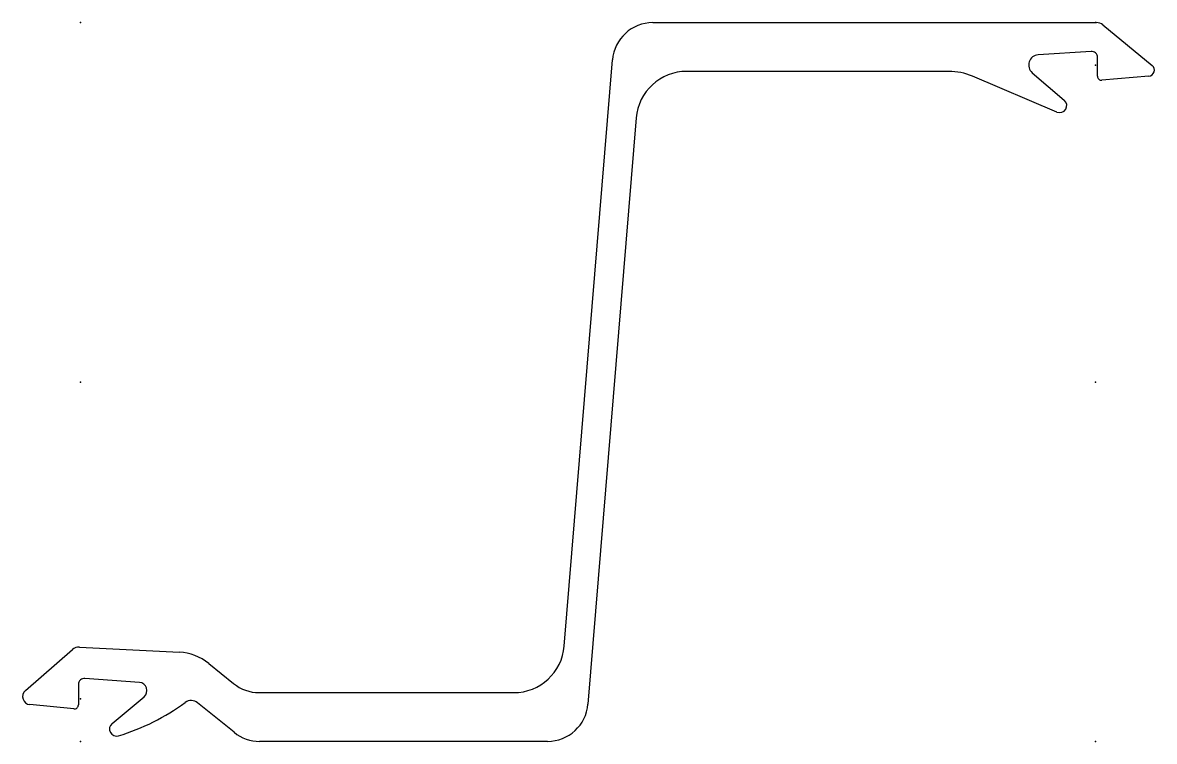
# Model space of a CAD drawing. Extents: x -28 to 529, y -177 to 177.
import ezdxf

# ---------------------------------------------------------------- set-up
doc = ezdxf.new("R2010")
doc.units = 0
doc.header["$MEASUREMENT"] = 0
doc.layers.get('0').update_dxf_attribs({"color": 5, "linetype": 'CONTINUOUS'})

msp = doc.modelspace()

# ---------------------------------------------------------------- linework, layer by layer
at = {"linetype": 'Continuous'}
for p, q in [((281.99323, 177), (500.51465, 177)), ((503.69528, 175.85794), (527.91003, 155.89452)), ((497.80017, 162.85637), (471.7619, 161.11798)), ((238.3269, -130.04839), (262.06049, 158.63872)), ((501, 150.59926), (501, 159.86304)), ((427.68716, 153), (298.66904, 153)), ((480.99106, 132.96692), (439.40781, 150.61569)), ((468.84827, 152.3266), (484.63116, 138.85048)), ((526.25854, 150.59077), (503.17126, 148.6066)), ((273.75311, 130.04839), (250.01952, -158.63872)), ((-27.09438, -151.91222), (-3.95215, -131.79329)), ((-0.41571, -130.57326), (48.74244, -133.09334)), ((63.19479, -138.63132), (75.43613, -148.5434)), ((-1, -148.96677), (-1, -159.00812)), ((29.06603, -147.93279), (2.21822, -145.97472)), ((15.57, -168.22), (31.34574, -154.98677)), ((88.02195, -153), (213.41096, -153)), ((-3.19175, -160.9989), (-24.85351, -158.91252)), ((75.6759, -172.54274), (57.72453, -158.00557)), ((230.08676, -177), (88.26254, -177))]:
    msp.add_line(p, q, dxfattribs=at)
for centre, radius, start, end in [((281.99323, 157), 20, 90, 175.30015), ((500.51465, 172), 5, 50.49653, 90), ((498, 159.86304), 3, 0, 93.81929), ((472.09497, 156.12907), 5, 93.81951, 229.50798), ((298.66904, 128), 25, 90, 175.30017), ((427.68716, 123), 30, 67.00268, 90), ((503, 150.59926), 2, 180, 274.91237), ((526.00165, 153.57976), 3, 274.91238, 50.49636), ((482.35846, 136.18874), 3.5, 247.0027, 49.50795), ((-0.6717, -135.56671), 5, 87.06532, 131.0023), ((47.46251, -158.06056), 25, 51.00216, 87.06532), ((213.41096, -128), 25, 270, 355.30018), ((2, -148.96677), 3, 85.82867, 180), ((28.77507, -151.9222), 4, 309.9911, 85.82868), ((88.02195, -133), 20, 231.00216, 270), ((-24.47002, -154.93094), 4, 131.00244, 264.49845), ((-3, -159.00812), 2, 264.49844, 0), ((-12.33458, -70.90682), 107.94, 286.78142, 306.3347), ((54.57787, -161.89125), 5, 50.99913, 126.26881), ((230.08676, -157), 20, 270, 355.30015), ((17.82381, -170.89775), 3.5, 130.08666, 286.70734), ((88.26254, -157), 20, 230.99918, 270)]:
    msp.add_arc(centre, radius, start, end, dxfattribs=at)
for p in [(0, 177), (500, 177), (500, 156), (0, 0), (500, 0), (0, -156), (0, -177), (500, -177)]:
    msp.add_point(p, dxfattribs=at)

doc.saveas('drawing.dxf')
